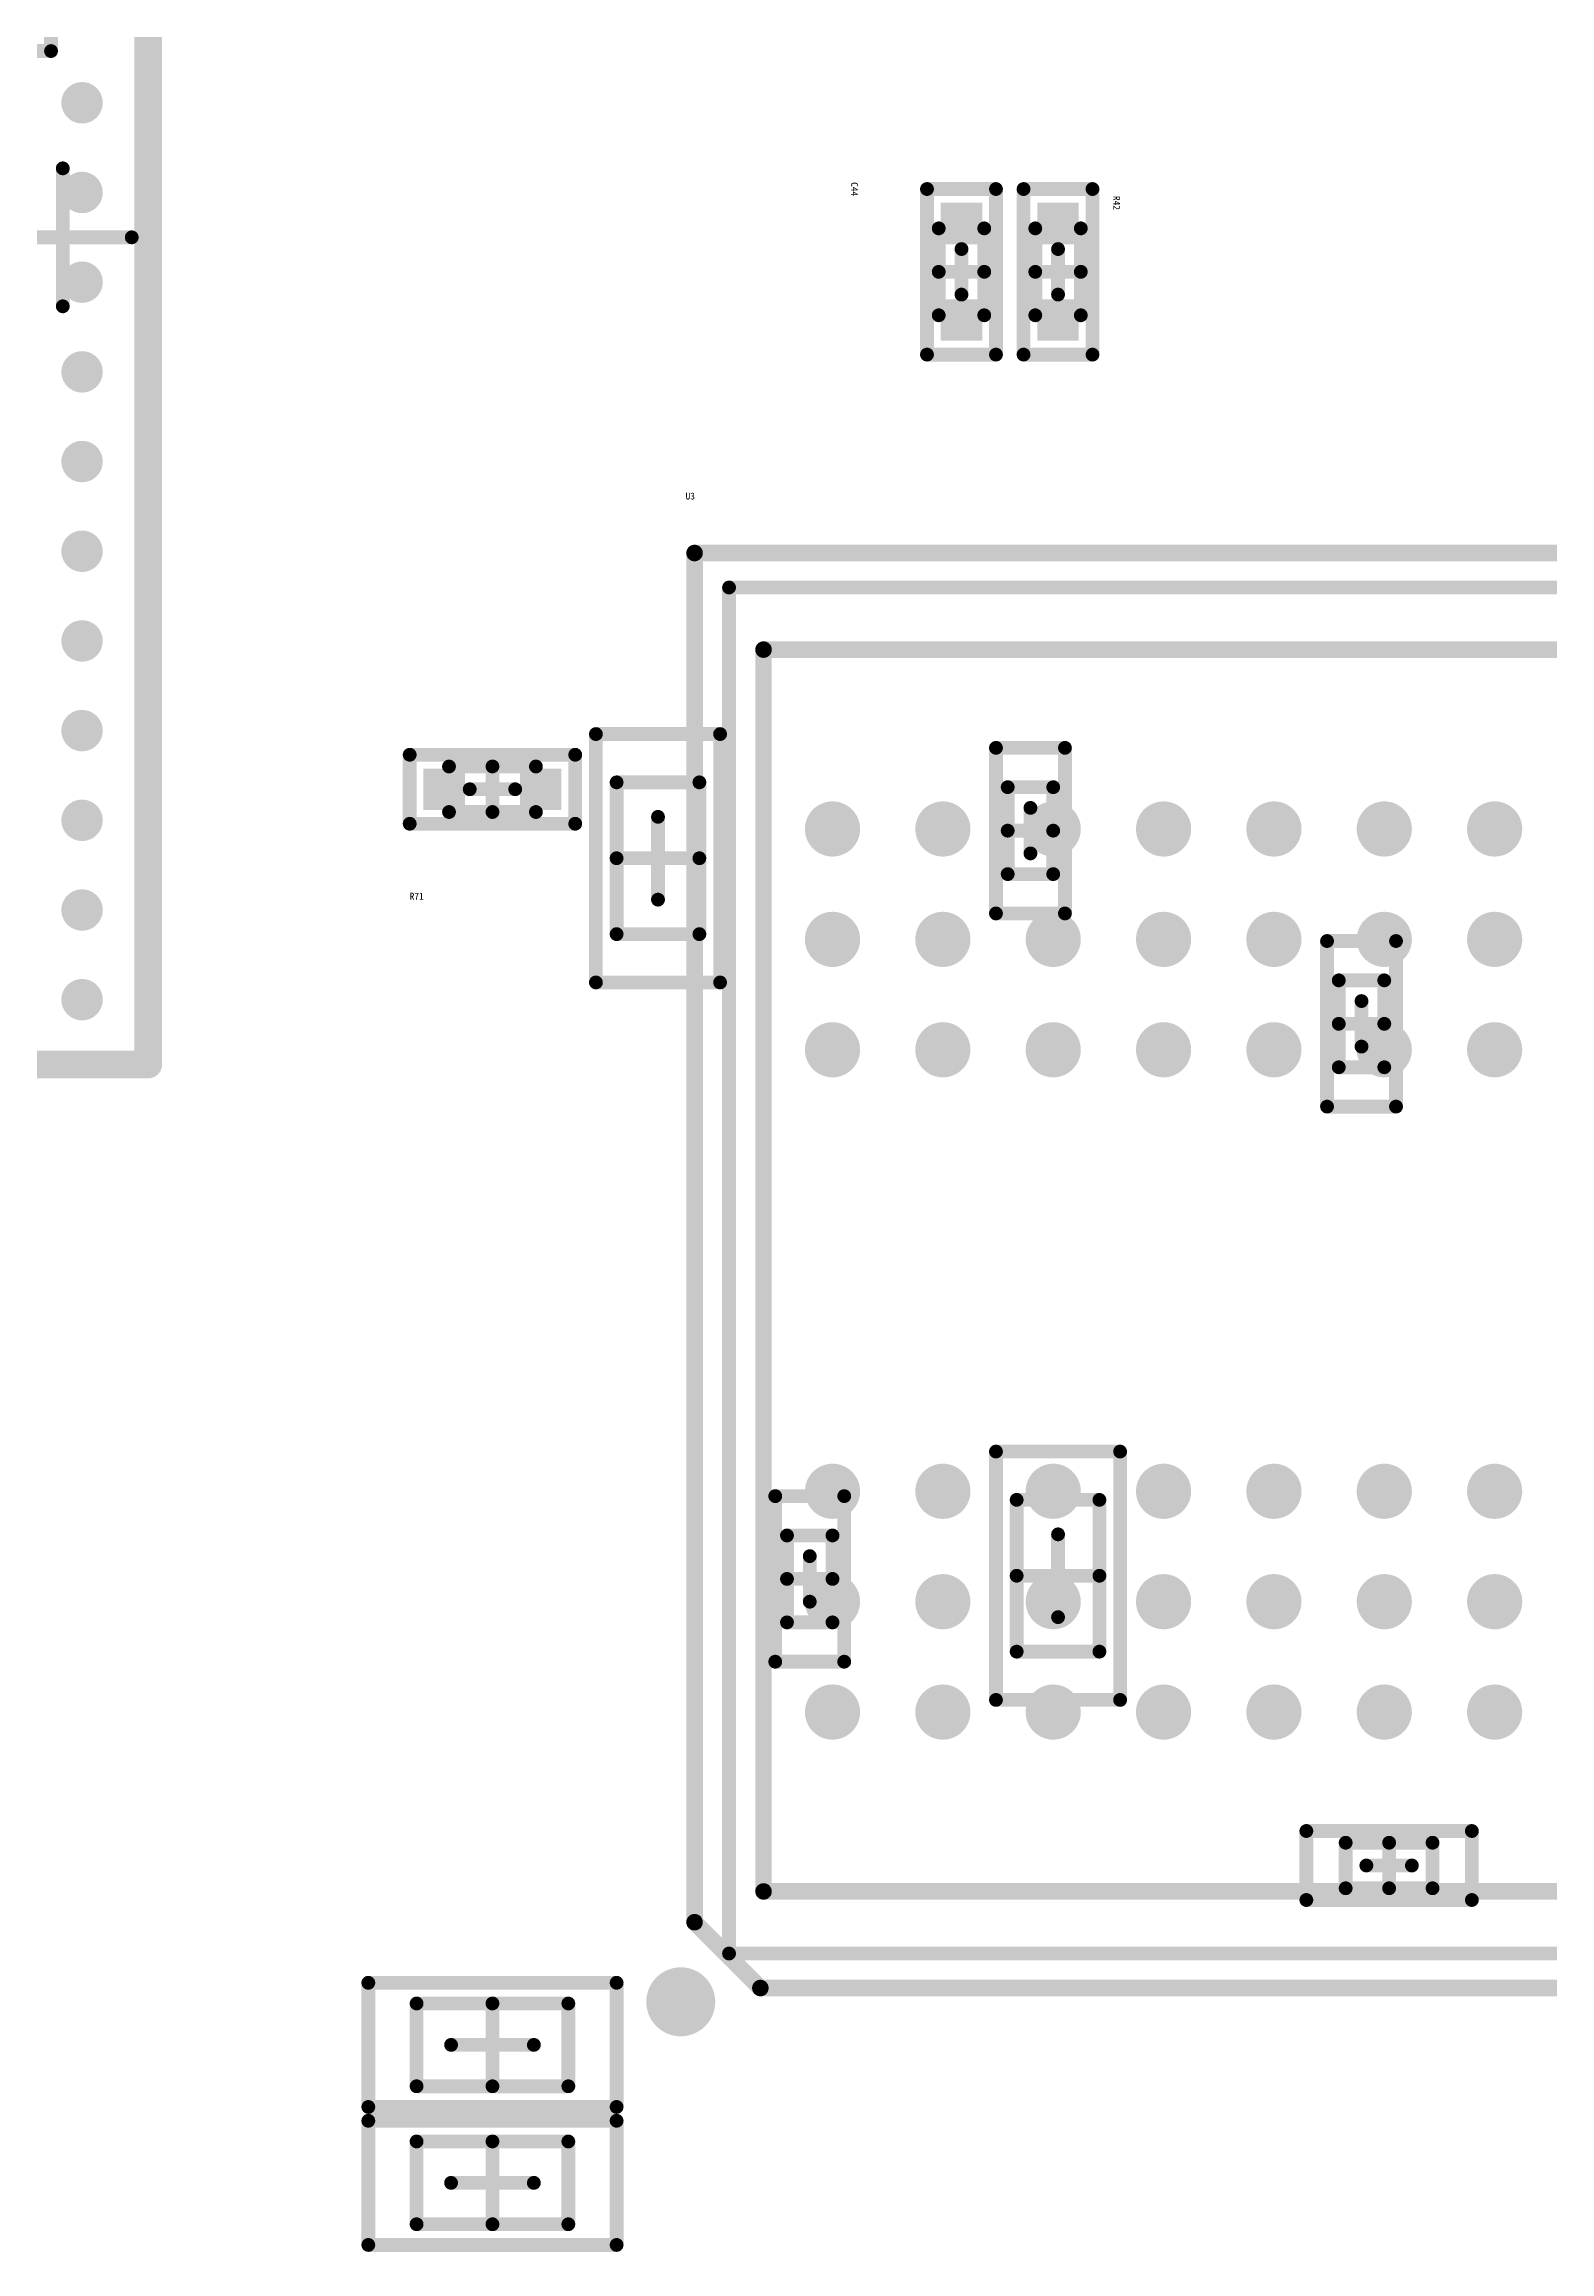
# Model space of a CAD drawing. Header units: millimetres. Extents: x 4 to 123, y 21 to 97.
# Drawn here: x 75.25 to 86.17, y 38.8 to 54.8 of the extents above; entities that cross this region are included whole.
import ezdxf

# ---------------------------------------------------------------- set-up
doc = ezdxf.new("R2010")
doc.units = ezdxf.units.MM
for name, color, linetype in [('Mechanical13', 56, 'Continuous'), ('Mechanical15', 56, 'Continuous'), ('TopLayer', 1, 'Continuous'), ('TopOverlay', 2, 'Continuous'), ('TopPaste', 8, 'Continuous')]:
    doc.layers.add(name, color=color, linetype=linetype)

msp = doc.modelspace()

# ---------------------------------------------------------------- linework, layer by layer
at = {"layer": 'Mechanical13', "const_width": 0.1}
for points in [[(81.735, 52.835), (81.735, 53.465)], [(81.735, 53.465), (82.065, 53.465)], [(82.065, 52.835), (82.065, 53.465)], [(82.435, 53.465), (82.765, 53.465)], [(82.435, 52.835), (82.435, 53.465)], [(82.765, 52.835), (82.765, 53.465)], [(81.735, 52.835), (82.065, 52.835)], [(82.435, 52.835), (82.765, 52.835)], [(78.185, 49.235), (78.185, 49.565)], [(78.185, 49.565), (78.815, 49.565)], [(78.815, 49.235), (78.815, 49.565)], [(79.4, 48.35), (79.4, 49.45)], [(79.4, 49.45), (80, 49.45)], [(80, 48.35), (80, 49.45)], [(82.235, 48.785), (82.235, 49.415)], [(82.235, 49.415), (82.565, 49.415)], [(82.565, 48.785), (82.565, 49.415)], [(78.185, 49.235), (78.815, 49.235)], [(82.235, 48.785), (82.565, 48.785)], [(79.4, 48.35), (80, 48.35)], [(84.635, 47.385), (84.635, 48.015)], [(84.635, 48.015), (84.965, 48.015)], [(84.965, 47.385), (84.965, 48.015)], [(84.635, 47.385), (84.965, 47.385)], [(82.3, 43.15), (82.3, 44.25)], [(82.3, 44.25), (82.9, 44.25)], [(82.9, 43.15), (82.9, 44.25)], [(80.635, 43.362), (80.635, 43.992)], [(80.635, 43.992), (80.965, 43.992)], [(80.965, 43.362), (80.965, 43.992)], [(80.635, 43.362), (80.965, 43.362)], [(82.3, 43.15), (82.9, 43.15)], [(84.685, 41.765), (85.315, 41.765)], [(84.685, 41.435), (84.685, 41.765)], [(85.315, 41.435), (85.315, 41.765)], [(84.685, 41.435), (85.315, 41.435)], [(77.95, 40.6), (79.05, 40.6)], [(77.95, 40), (77.95, 40.6)], [(79.05, 40), (79.05, 40.6)], [(77.95, 40), (79.05, 40)], [(77.95, 39.6), (79.05, 39.6)], [(77.95, 39), (77.95, 39.6)], [(79.05, 39), (79.05, 39.6)], [(77.95, 39), (79.05, 39)]]:
    msp.add_lwpolyline(points, dxfattribs=at)
at = {"layer": 'Mechanical13', "const_width": 0.05}
for points in [[(81.71, 53.465, 1), (81.76, 53.465, 1)], [(81.71, 53.465, 1), (81.76, 53.465, 1)], [(82.04, 53.465, 1), (82.09, 53.465, 1)], [(82.04, 53.465, 1), (82.09, 53.465, 1)], [(82.41, 53.465, 1), (82.46, 53.465, 1)], [(82.41, 53.465, 1), (82.46, 53.465, 1)], [(82.74, 53.465, 1), (82.79, 53.465, 1)], [(82.74, 53.465, 1), (82.79, 53.465, 1)], [(81.71, 52.835, 1), (81.76, 52.835, 1)], [(81.71, 52.835, 1), (81.76, 52.835, 1)], [(82.04, 52.835, 1), (82.09, 52.835, 1)], [(82.04, 52.835, 1), (82.09, 52.835, 1)], [(82.41, 52.835, 1), (82.46, 52.835, 1)], [(82.41, 52.835, 1), (82.46, 52.835, 1)], [(82.74, 52.835, 1), (82.79, 52.835, 1)], [(82.74, 52.835, 1), (82.79, 52.835, 1)], [(78.16, 49.565, 1), (78.21, 49.565, 1)], [(78.16, 49.565, 1), (78.21, 49.565, 1)], [(78.79, 49.565, 1), (78.84, 49.565, 1)], [(78.79, 49.565, 1), (78.84, 49.565, 1)], [(79.375, 49.45, 1), (79.425, 49.45, 1)], [(79.375, 49.45, 1), (79.425, 49.45, 1)], [(79.975, 49.45, 1), (80.025, 49.45, 1)], [(79.975, 49.45, 1), (80.025, 49.45, 1)], [(82.21, 49.415, 1), (82.26, 49.415, 1)], [(82.21, 49.415, 1), (82.26, 49.415, 1)], [(82.54, 49.415, 1), (82.59, 49.415, 1)], [(82.54, 49.415, 1), (82.59, 49.415, 1)], [(78.16, 49.235, 1), (78.21, 49.235, 1)], [(78.16, 49.235, 1), (78.21, 49.235, 1)], [(78.79, 49.235, 1), (78.84, 49.235, 1)], [(78.79, 49.235, 1), (78.84, 49.235, 1)], [(82.21, 48.785, 1), (82.26, 48.785, 1)], [(82.21, 48.785, 1), (82.26, 48.785, 1)], [(82.54, 48.785, 1), (82.59, 48.785, 1)], [(82.54, 48.785, 1), (82.59, 48.785, 1)], [(79.375, 48.35, 1), (79.425, 48.35, 1)], [(79.375, 48.35, 1), (79.425, 48.35, 1)], [(79.975, 48.35, 1), (80.025, 48.35, 1)], [(79.975, 48.35, 1), (80.025, 48.35, 1)], [(84.61, 48.015, 1), (84.66, 48.015, 1)], [(84.61, 48.015, 1), (84.66, 48.015, 1)], [(84.94, 48.015, 1), (84.99, 48.015, 1)], [(84.94, 48.015, 1), (84.99, 48.015, 1)], [(84.61, 47.385, 1), (84.66, 47.385, 1)], [(84.61, 47.385, 1), (84.66, 47.385, 1)], [(84.94, 47.385, 1), (84.99, 47.385, 1)], [(84.94, 47.385, 1), (84.99, 47.385, 1)], [(82.275, 44.25, 1), (82.325, 44.25, 1)], [(82.275, 44.25, 1), (82.325, 44.25, 1)], [(82.875, 44.25, 1), (82.925, 44.25, 1)], [(82.875, 44.25, 1), (82.925, 44.25, 1)], [(80.61, 43.992, 1), (80.66, 43.992, 1)], [(80.61, 43.992, 1), (80.66, 43.992, 1)], [(80.94, 43.992, 1), (80.99, 43.992, 1)], [(80.94, 43.992, 1), (80.99, 43.992, 1)], [(80.61, 43.362, 1), (80.66, 43.362, 1)], [(80.61, 43.362, 1), (80.66, 43.362, 1)], [(80.94, 43.362, 1), (80.99, 43.362, 1)], [(80.94, 43.362, 1), (80.99, 43.362, 1)], [(82.275, 43.15, 1), (82.325, 43.15, 1)], [(82.275, 43.15, 1), (82.325, 43.15, 1)], [(82.875, 43.15, 1), (82.925, 43.15, 1)], [(82.875, 43.15, 1), (82.925, 43.15, 1)], [(84.66, 41.765, 1), (84.71, 41.765, 1)], [(84.66, 41.765, 1), (84.71, 41.765, 1)], [(85.29, 41.765, 1), (85.34, 41.765, 1)], [(85.29, 41.765, 1), (85.34, 41.765, 1)], [(84.66, 41.435, 1), (84.71, 41.435, 1)], [(84.66, 41.435, 1), (84.71, 41.435, 1)], [(85.29, 41.435, 1), (85.34, 41.435, 1)], [(85.29, 41.435, 1), (85.34, 41.435, 1)], [(77.925, 40.6, 1), (77.975, 40.6, 1)], [(77.925, 40.6, 1), (77.975, 40.6, 1)], [(79.025, 40.6, 1), (79.075, 40.6, 1)], [(79.025, 40.6, 1), (79.075, 40.6, 1)], [(77.925, 40, 1), (77.975, 40, 1)], [(77.925, 40, 1), (77.975, 40, 1)], [(79.025, 40, 1), (79.075, 40, 1)], [(79.025, 40, 1), (79.075, 40, 1)], [(77.925, 39.6, 1), (77.975, 39.6, 1)], [(77.925, 39.6, 1), (77.975, 39.6, 1)], [(79.025, 39.6, 1), (79.075, 39.6, 1)], [(79.025, 39.6, 1), (79.075, 39.6, 1)], [(77.925, 39, 1), (77.975, 39, 1)], [(77.925, 39, 1), (77.975, 39, 1)], [(79.025, 39, 1), (79.075, 39, 1)], [(79.025, 39, 1), (79.075, 39, 1)]]:
    msp.add_lwpolyline(points, format="xyb", close=True, dxfattribs=at)
at = {"layer": 'Mechanical15', "const_width": 0.1}
for points in [[(75.3, 54.75), (75.3, 55.25)], [(74.1, 54.75), (75.3, 54.75)], [(75.385, 52.9), (75.385, 53.9)], [(81.65, 52.55), (81.65, 53.75)], [(81.65, 53.75), (82.15, 53.75)], [(82.15, 52.55), (82.15, 53.75)], [(82.35, 53.75), (82.85, 53.75)], [(82.35, 52.55), (82.35, 53.75)], [(82.85, 52.55), (82.85, 53.75)], [(74.885, 53.4), (75.885, 53.4)], [(81.9, 52.985), (81.9, 53.315)], [(82.6, 52.985), (82.6, 53.315)], [(81.735, 53.15), (82.065, 53.15)], [(82.435, 53.15), (82.765, 53.15)], [(81.65, 52.55), (82.15, 52.55)], [(82.35, 52.55), (82.85, 52.55)], [(80.215, 50.862), (93.715, 50.862)], [(80.215, 40.962), (80.215, 50.862)], [(79.25, 48), (79.25, 49.8)], [(79.25, 49.8), (80.15, 49.8)], [(80.15, 48), (80.15, 49.8)], [(77.9, 49.15), (77.9, 49.65)], [(77.9, 49.65), (79.1, 49.65)], [(78.5, 49.235), (78.5, 49.565)], [(79.1, 49.15), (79.1, 49.65)], [(82.15, 48.5), (82.15, 49.7)], [(82.15, 49.7), (82.65, 49.7)], [(82.65, 48.5), (82.65, 49.7)], [(78.335, 49.4), (78.665, 49.4)], [(82.4, 48.935), (82.4, 49.265)], [(77.9, 49.15), (79.1, 49.15)], [(79.7, 48.6), (79.7, 49.2)], [(82.235, 49.1), (82.565, 49.1)], [(79.4, 48.9), (80, 48.9)], [(82.15, 48.5), (82.65, 48.5)], [(84.55, 47.1), (84.55, 48.3)], [(84.55, 48.3), (85.05, 48.3)], [(85.05, 47.1), (85.05, 48.3)], [(79.25, 48), (80.15, 48)], [(84.8, 47.535), (84.8, 47.865)], [(84.635, 47.7), (84.965, 47.7)], [(84.55, 47.1), (85.05, 47.1)], [(82.15, 42.8), (82.15, 44.6)], [(82.15, 44.6), (83.05, 44.6)], [(83.05, 42.8), (83.05, 44.6)], [(80.55, 43.077), (80.55, 44.277)], [(80.55, 44.277), (81.05, 44.277)], [(81.05, 43.077), (81.05, 44.277)], [(82.6, 43.4), (82.6, 44)], [(80.8, 43.512), (80.8, 43.842)], [(80.635, 43.677), (80.965, 43.677)], [(82.3, 43.7), (82.9, 43.7)], [(80.55, 43.077), (81.05, 43.077)], [(82.15, 42.8), (83.05, 42.8)], [(84.4, 41.85), (85.6, 41.85)], [(84.4, 41.35), (84.4, 41.85)], [(85, 41.435), (85, 41.765)], [(85.6, 41.35), (85.6, 41.85)], [(84.835, 41.6), (85.165, 41.6)], [(84.4, 41.35), (85.6, 41.35)], [(80.215, 40.962), (93.715, 40.962)], [(77.6, 40.75), (79.4, 40.75)], [(77.6, 39.85), (77.6, 40.75)], [(79.4, 39.85), (79.4, 40.75)], [(78.5, 40), (78.5, 40.6)], [(78.2, 40.3), (78.8, 40.3)], [(77.6, 39.85), (79.4, 39.85)], [(77.6, 39.75), (79.4, 39.75)], [(77.6, 38.85), (77.6, 39.75)], [(79.4, 38.85), (79.4, 39.75)], [(78.5, 39), (78.5, 39.6)], [(78.2, 39.3), (78.8, 39.3)], [(77.6, 38.85), (79.4, 38.85)]]:
    msp.add_lwpolyline(points, dxfattribs=at)
at = {"layer": 'Mechanical15', "const_width": 0.05}
for points in [[(75.275, 54.75, 1), (75.325, 54.75, 1)], [(75.275, 54.75, 1), (75.325, 54.75, 1)], [(75.36, 53.9, 1), (75.41, 53.9, 1)], [(81.625, 53.75, 1), (81.675, 53.75, 1)], [(81.625, 53.75, 1), (81.675, 53.75, 1)], [(82.125, 53.75, 1), (82.175, 53.75, 1)], [(82.125, 53.75, 1), (82.175, 53.75, 1)], [(82.325, 53.75, 1), (82.375, 53.75, 1)], [(82.325, 53.75, 1), (82.375, 53.75, 1)], [(82.825, 53.75, 1), (82.875, 53.75, 1)], [(82.825, 53.75, 1), (82.875, 53.75, 1)], [(75.86, 53.4, 1), (75.91, 53.4, 1)], [(81.875, 53.315, 1), (81.925, 53.315, 1)], [(82.575, 53.315, 1), (82.625, 53.315, 1)], [(81.71, 53.15, 1), (81.76, 53.15, 1)], [(82.04, 53.15, 1), (82.09, 53.15, 1)], [(82.41, 53.15, 1), (82.46, 53.15, 1)], [(82.74, 53.15, 1), (82.79, 53.15, 1)], [(81.875, 52.985, 1), (81.925, 52.985, 1)], [(82.575, 52.985, 1), (82.625, 52.985, 1)], [(75.36, 52.9, 1), (75.41, 52.9, 1)], [(81.625, 52.55, 1), (81.675, 52.55, 1)], [(81.625, 52.55, 1), (81.675, 52.55, 1)], [(82.125, 52.55, 1), (82.175, 52.55, 1)], [(82.125, 52.55, 1), (82.175, 52.55, 1)], [(82.325, 52.55, 1), (82.375, 52.55, 1)], [(82.325, 52.55, 1), (82.375, 52.55, 1)], [(82.825, 52.55, 1), (82.875, 52.55, 1)], [(82.825, 52.55, 1), (82.875, 52.55, 1)], [(80.19, 50.862, 1), (80.24, 50.862, 1)], [(80.19, 50.862, 1), (80.24, 50.862, 1)], [(79.225, 49.8, 1), (79.275, 49.8, 1)], [(79.225, 49.8, 1), (79.275, 49.8, 1)], [(80.125, 49.8, 1), (80.175, 49.8, 1)], [(80.125, 49.8, 1), (80.175, 49.8, 1)], [(77.875, 49.65, 1), (77.925, 49.65, 1)], [(77.875, 49.65, 1), (77.925, 49.65, 1)], [(78.475, 49.565, 1), (78.525, 49.565, 1)], [(79.075, 49.65, 1), (79.125, 49.65, 1)], [(79.075, 49.65, 1), (79.125, 49.65, 1)], [(82.125, 49.7, 1), (82.175, 49.7, 1)], [(82.125, 49.7, 1), (82.175, 49.7, 1)], [(82.625, 49.7, 1), (82.675, 49.7, 1)], [(82.625, 49.7, 1), (82.675, 49.7, 1)], [(78.31, 49.4, 1), (78.36, 49.4, 1)], [(78.64, 49.4, 1), (78.69, 49.4, 1)], [(78.475, 49.235, 1), (78.525, 49.235, 1)], [(82.375, 49.265, 1), (82.425, 49.265, 1)], [(77.875, 49.15, 1), (77.925, 49.15, 1)], [(77.875, 49.15, 1), (77.925, 49.15, 1)], [(79.075, 49.15, 1), (79.125, 49.15, 1)], [(79.075, 49.15, 1), (79.125, 49.15, 1)], [(79.675, 49.2, 1), (79.725, 49.2, 1)], [(82.21, 49.1, 1), (82.26, 49.1, 1)], [(82.54, 49.1, 1), (82.59, 49.1, 1)], [(82.375, 48.935, 1), (82.425, 48.935, 1)], [(79.375, 48.9, 1), (79.425, 48.9, 1)], [(79.975, 48.9, 1), (80.025, 48.9, 1)], [(79.675, 48.6, 1), (79.725, 48.6, 1)], [(82.125, 48.5, 1), (82.175, 48.5, 1)], [(82.125, 48.5, 1), (82.175, 48.5, 1)], [(82.625, 48.5, 1), (82.675, 48.5, 1)], [(82.625, 48.5, 1), (82.675, 48.5, 1)], [(84.525, 48.3, 1), (84.575, 48.3, 1)], [(84.525, 48.3, 1), (84.575, 48.3, 1)], [(85.025, 48.3, 1), (85.075, 48.3, 1)], [(85.025, 48.3, 1), (85.075, 48.3, 1)], [(79.225, 48, 1), (79.275, 48, 1)], [(79.225, 48, 1), (79.275, 48, 1)], [(80.125, 48, 1), (80.175, 48, 1)], [(80.125, 48, 1), (80.175, 48, 1)], [(84.775, 47.865, 1), (84.825, 47.865, 1)], [(84.61, 47.7, 1), (84.66, 47.7, 1)], [(84.94, 47.7, 1), (84.99, 47.7, 1)], [(84.775, 47.535, 1), (84.825, 47.535, 1)], [(84.525, 47.1, 1), (84.575, 47.1, 1)], [(84.525, 47.1, 1), (84.575, 47.1, 1)], [(85.025, 47.1, 1), (85.075, 47.1, 1)], [(85.025, 47.1, 1), (85.075, 47.1, 1)], [(82.125, 44.6, 1), (82.175, 44.6, 1)], [(82.125, 44.6, 1), (82.175, 44.6, 1)], [(83.025, 44.6, 1), (83.075, 44.6, 1)], [(83.025, 44.6, 1), (83.075, 44.6, 1)], [(80.525, 44.277, 1), (80.575, 44.277, 1)], [(80.525, 44.277, 1), (80.575, 44.277, 1)], [(81.025, 44.277, 1), (81.075, 44.277, 1)], [(81.025, 44.277, 1), (81.075, 44.277, 1)], [(82.575, 44, 1), (82.625, 44, 1)], [(80.775, 43.842, 1), (80.825, 43.842, 1)], [(80.61, 43.677, 1), (80.66, 43.677, 1)], [(80.94, 43.677, 1), (80.99, 43.677, 1)], [(82.275, 43.7, 1), (82.325, 43.7, 1)], [(82.875, 43.7, 1), (82.925, 43.7, 1)], [(80.775, 43.512, 1), (80.825, 43.512, 1)], [(82.575, 43.4, 1), (82.625, 43.4, 1)], [(80.525, 43.077, 1), (80.575, 43.077, 1)], [(80.525, 43.077, 1), (80.575, 43.077, 1)], [(81.025, 43.077, 1), (81.075, 43.077, 1)], [(81.025, 43.077, 1), (81.075, 43.077, 1)], [(82.125, 42.8, 1), (82.175, 42.8, 1)], [(82.125, 42.8, 1), (82.175, 42.8, 1)], [(83.025, 42.8, 1), (83.075, 42.8, 1)], [(83.025, 42.8, 1), (83.075, 42.8, 1)], [(84.375, 41.85, 1), (84.425, 41.85, 1)], [(84.375, 41.85, 1), (84.425, 41.85, 1)], [(84.975, 41.765, 1), (85.025, 41.765, 1)], [(85.575, 41.85, 1), (85.625, 41.85, 1)], [(85.575, 41.85, 1), (85.625, 41.85, 1)], [(84.81, 41.6, 1), (84.86, 41.6, 1)], [(85.14, 41.6, 1), (85.19, 41.6, 1)], [(84.975, 41.435, 1), (85.025, 41.435, 1)], [(84.375, 41.35, 1), (84.425, 41.35, 1)], [(84.375, 41.35, 1), (84.425, 41.35, 1)], [(85.575, 41.35, 1), (85.625, 41.35, 1)], [(85.575, 41.35, 1), (85.625, 41.35, 1)], [(80.19, 40.962, 1), (80.24, 40.962, 1)], [(80.19, 40.962, 1), (80.24, 40.962, 1)], [(77.575, 40.75, 1), (77.625, 40.75, 1)], [(77.575, 40.75, 1), (77.625, 40.75, 1)], [(78.475, 40.6, 1), (78.525, 40.6, 1)], [(79.375, 40.75, 1), (79.425, 40.75, 1)], [(79.375, 40.75, 1), (79.425, 40.75, 1)], [(78.175, 40.3, 1), (78.225, 40.3, 1)], [(78.775, 40.3, 1), (78.825, 40.3, 1)], [(78.475, 40, 1), (78.525, 40, 1)], [(77.575, 39.85, 1), (77.625, 39.85, 1)], [(77.575, 39.85, 1), (77.625, 39.85, 1)], [(79.375, 39.85, 1), (79.425, 39.85, 1)], [(79.375, 39.85, 1), (79.425, 39.85, 1)], [(77.575, 39.75, 1), (77.625, 39.75, 1)], [(77.575, 39.75, 1), (77.625, 39.75, 1)], [(79.375, 39.75, 1), (79.425, 39.75, 1)], [(79.375, 39.75, 1), (79.425, 39.75, 1)], [(78.475, 39.6, 1), (78.525, 39.6, 1)], [(78.175, 39.3, 1), (78.225, 39.3, 1)], [(78.775, 39.3, 1), (78.825, 39.3, 1)], [(78.475, 39, 1), (78.525, 39, 1)], [(77.575, 38.85, 1), (77.625, 38.85, 1)], [(77.575, 38.85, 1), (77.625, 38.85, 1)], [(79.375, 38.85, 1), (79.425, 38.85, 1)], [(79.375, 38.85, 1), (79.425, 38.85, 1)]]:
    msp.add_lwpolyline(points, format="xyb", close=True, dxfattribs=at)
at = {"layer": 'TopLayer'}
for points, const_width in [([(75.45, 54.375, 1), (75.6, 54.375, 1)], 0.15), ([(75.45, 53.725, 1), (75.6, 53.725, 1)], 0.15), ([(75.45, 53.075, 1), (75.6, 53.075, 1)], 0.15), ([(75.45, 52.425, 1), (75.6, 52.425, 1)], 0.15), ([(75.45, 51.775, 1), (75.6, 51.775, 1)], 0.15), ([(75.45, 51.125, 1), (75.6, 51.125, 1)], 0.15), ([(75.45, 50.475, 1), (75.6, 50.475, 1)], 0.15), ([(75.45, 49.825, 1), (75.6, 49.825, 1)], 0.15), ([(75.45, 49.175, 1), (75.6, 49.175, 1)], 0.15), ([(80.865, 49.112, 1), (81.065, 49.112, 1)], 0.2), ([(81.665, 49.112, 1), (81.865, 49.112, 1)], 0.2), ([(82.465, 49.112, 1), (82.665, 49.112, 1)], 0.2), ([(83.265, 49.112, 1), (83.465, 49.112, 1)], 0.2), ([(84.065, 49.112, 1), (84.265, 49.112, 1)], 0.2), ([(84.865, 49.112, 1), (85.065, 49.112, 1)], 0.2), ([(85.665, 49.112, 1), (85.865, 49.112, 1)], 0.2), ([(75.45, 48.525, 1), (75.6, 48.525, 1)], 0.15), ([(80.865, 48.312, 1), (81.065, 48.312, 1)], 0.2), ([(81.665, 48.312, 1), (81.865, 48.312, 1)], 0.2), ([(82.465, 48.312, 1), (82.665, 48.312, 1)], 0.2), ([(83.265, 48.312, 1), (83.465, 48.312, 1)], 0.2), ([(84.065, 48.312, 1), (84.265, 48.312, 1)], 0.2), ([(84.865, 48.312, 1), (85.065, 48.312, 1)], 0.2), ([(85.665, 48.312, 1), (85.865, 48.312, 1)], 0.2), ([(75.45, 47.875, 1), (75.6, 47.875, 1)], 0.15), ([(80.865, 47.512, 1), (81.065, 47.512, 1)], 0.2), ([(81.665, 47.512, 1), (81.865, 47.512, 1)], 0.2), ([(82.465, 47.512, 1), (82.665, 47.512, 1)], 0.2), ([(83.265, 47.512, 1), (83.465, 47.512, 1)], 0.2), ([(84.065, 47.512, 1), (84.265, 47.512, 1)], 0.2), ([(84.865, 47.512, 1), (85.065, 47.512, 1)], 0.2), ([(85.665, 47.512, 1), (85.865, 47.512, 1)], 0.2), ([(80.865, 44.312, 1), (81.065, 44.312, 1)], 0.2), ([(81.665, 44.312, 1), (81.865, 44.312, 1)], 0.2), ([(82.465, 44.312, 1), (82.665, 44.312, 1)], 0.2), ([(83.265, 44.312, 1), (83.465, 44.312, 1)], 0.2), ([(84.065, 44.312, 1), (84.265, 44.312, 1)], 0.2), ([(84.865, 44.312, 1), (85.065, 44.312, 1)], 0.2), ([(85.665, 44.312, 1), (85.865, 44.312, 1)], 0.2), ([(80.865, 43.512, 1), (81.065, 43.512, 1)], 0.2), ([(81.665, 43.512, 1), (81.865, 43.512, 1)], 0.2), ([(82.465, 43.512, 1), (82.665, 43.512, 1)], 0.2), ([(83.265, 43.512, 1), (83.465, 43.512, 1)], 0.2), ([(84.065, 43.512, 1), (84.265, 43.512, 1)], 0.2), ([(84.865, 43.512, 1), (85.065, 43.512, 1)], 0.2), ([(85.665, 43.512, 1), (85.865, 43.512, 1)], 0.2), ([(80.865, 42.712, 1), (81.065, 42.712, 1)], 0.2), ([(81.665, 42.712, 1), (81.865, 42.712, 1)], 0.2), ([(82.465, 42.712, 1), (82.665, 42.712, 1)], 0.2), ([(83.265, 42.712, 1), (83.465, 42.712, 1)], 0.2), ([(84.065, 42.712, 1), (84.265, 42.712, 1)], 0.2), ([(84.865, 42.712, 1), (85.065, 42.712, 1)], 0.2), ([(85.665, 42.712, 1), (85.865, 42.712, 1)], 0.2)]:
    msp.add_lwpolyline(points, format="xyb", close=True, dxfattribs=dict(at, const_width=const_width))
for points in [[(81.75, 53.35), (82.05, 53.35), (81.75, 53.65), (82.05, 53.65)], [(82.45, 53.35), (82.75, 53.35), (82.45, 53.65), (82.75, 53.65)], [(81.75, 52.65), (82.05, 52.65), (81.75, 52.95), (82.05, 52.95)], [(82.45, 52.65), (82.75, 52.65), (82.45, 52.95), (82.75, 52.95)], [(78.3, 49.25), (78.3, 49.55), (78, 49.25), (78, 49.55)], [(79, 49.25), (79, 49.55), (78.7, 49.25), (78.7, 49.55)]]:
    msp.add_solid(points, dxfattribs=at)
at = {"layer": 'TopOverlay'}
for points, const_width in [([(76.005, 47.405), (76.005, 59.405)], 0.2), ([(79.965, 41.189), (79.965, 51.112)], 0.12), ([(79.965, 51.112), (93.965, 51.112)], 0.12), ([(80.465, 50.412), (93.465, 50.412)], 0.12), ([(80.465, 41.412), (80.465, 50.412)], 0.12), ([(64.362, 47.405), (76.005, 47.405)], 0.2), ([(80.465, 41.412), (93.465, 41.412)], 0.12), ([(79.965, 41.189), (80.442, 40.712)], 0.12), ([(80.442, 40.712), (93.965, 40.712)], 0.12)]:
    msp.add_lwpolyline(points, dxfattribs=dict(at, const_width=const_width))
for points, const_width in [([(79.935, 51.112, 1), (79.995, 51.112, 1)], 0.06), ([(79.935, 51.112, 1), (79.995, 51.112, 1)], 0.06), ([(80.435, 50.412, 1), (80.495, 50.412, 1)], 0.06), ([(80.435, 50.412, 1), (80.495, 50.412, 1)], 0.06), ([(75.955, 47.405, 1), (76.055, 47.405, 1)], 0.1), ([(75.955, 47.405, 1), (76.055, 47.405, 1)], 0.1), ([(80.435, 41.412, 1), (80.495, 41.412, 1)], 0.06), ([(80.435, 41.412, 1), (80.495, 41.412, 1)], 0.06), ([(79.935, 41.189, 1), (79.995, 41.189, 1)], 0.06), ([(79.935, 41.189, 1), (79.995, 41.189, 1)], 0.06), ([(79.99, 40.612, 1), (79.74, 40.612, 1)], 0.25), ([(79.678, 40.612, 1), (79.803, 40.612, 1)], 0.125), ([(79.928, 40.612, 1), (80.053, 40.612, 1)], 0.125), ([(80.412, 40.712, 1), (80.472, 40.712, 1)], 0.06), ([(80.412, 40.712, 1), (80.472, 40.712, 1)], 0.06)]:
    msp.add_lwpolyline(points, format="xyb", close=True, dxfattribs=dict(at, const_width=const_width))
at = {"layer": 'TopPaste'}
for points, const_width in [([(75.45, 54.375, 1), (75.6, 54.375, 1)], 0.15), ([(75.45, 53.725, 1), (75.6, 53.725, 1)], 0.15), ([(75.45, 53.075, 1), (75.6, 53.075, 1)], 0.15), ([(75.45, 52.425, 1), (75.6, 52.425, 1)], 0.15), ([(75.45, 51.775, 1), (75.6, 51.775, 1)], 0.15), ([(75.45, 51.125, 1), (75.6, 51.125, 1)], 0.15), ([(75.45, 50.475, 1), (75.6, 50.475, 1)], 0.15), ([(75.45, 49.825, 1), (75.6, 49.825, 1)], 0.15), ([(75.45, 49.175, 1), (75.6, 49.175, 1)], 0.15), ([(80.865, 49.112, 1), (81.065, 49.112, 1)], 0.2), ([(81.665, 49.112, 1), (81.865, 49.112, 1)], 0.2), ([(82.465, 49.112, 1), (82.665, 49.112, 1)], 0.2), ([(83.265, 49.112, 1), (83.465, 49.112, 1)], 0.2), ([(84.065, 49.112, 1), (84.265, 49.112, 1)], 0.2), ([(84.865, 49.112, 1), (85.065, 49.112, 1)], 0.2), ([(85.665, 49.112, 1), (85.865, 49.112, 1)], 0.2), ([(75.45, 48.525, 1), (75.6, 48.525, 1)], 0.15), ([(80.865, 48.312, 1), (81.065, 48.312, 1)], 0.2), ([(81.665, 48.312, 1), (81.865, 48.312, 1)], 0.2), ([(82.465, 48.312, 1), (82.665, 48.312, 1)], 0.2), ([(83.265, 48.312, 1), (83.465, 48.312, 1)], 0.2), ([(84.065, 48.312, 1), (84.265, 48.312, 1)], 0.2), ([(84.865, 48.312, 1), (85.065, 48.312, 1)], 0.2), ([(85.665, 48.312, 1), (85.865, 48.312, 1)], 0.2), ([(75.45, 47.875, 1), (75.6, 47.875, 1)], 0.15), ([(80.865, 47.512, 1), (81.065, 47.512, 1)], 0.2), ([(81.665, 47.512, 1), (81.865, 47.512, 1)], 0.2), ([(82.465, 47.512, 1), (82.665, 47.512, 1)], 0.2), ([(83.265, 47.512, 1), (83.465, 47.512, 1)], 0.2), ([(84.065, 47.512, 1), (84.265, 47.512, 1)], 0.2), ([(84.865, 47.512, 1), (85.065, 47.512, 1)], 0.2), ([(85.665, 47.512, 1), (85.865, 47.512, 1)], 0.2), ([(80.865, 44.312, 1), (81.065, 44.312, 1)], 0.2), ([(81.665, 44.312, 1), (81.865, 44.312, 1)], 0.2), ([(82.465, 44.312, 1), (82.665, 44.312, 1)], 0.2), ([(83.265, 44.312, 1), (83.465, 44.312, 1)], 0.2), ([(84.065, 44.312, 1), (84.265, 44.312, 1)], 0.2), ([(84.865, 44.312, 1), (85.065, 44.312, 1)], 0.2), ([(85.665, 44.312, 1), (85.865, 44.312, 1)], 0.2), ([(80.865, 43.512, 1), (81.065, 43.512, 1)], 0.2), ([(81.665, 43.512, 1), (81.865, 43.512, 1)], 0.2), ([(82.465, 43.512, 1), (82.665, 43.512, 1)], 0.2), ([(83.265, 43.512, 1), (83.465, 43.512, 1)], 0.2), ([(84.065, 43.512, 1), (84.265, 43.512, 1)], 0.2), ([(84.865, 43.512, 1), (85.065, 43.512, 1)], 0.2), ([(85.665, 43.512, 1), (85.865, 43.512, 1)], 0.2), ([(80.865, 42.712, 1), (81.065, 42.712, 1)], 0.2), ([(81.665, 42.712, 1), (81.865, 42.712, 1)], 0.2), ([(82.465, 42.712, 1), (82.665, 42.712, 1)], 0.2), ([(83.265, 42.712, 1), (83.465, 42.712, 1)], 0.2), ([(84.065, 42.712, 1), (84.265, 42.712, 1)], 0.2), ([(84.865, 42.712, 1), (85.065, 42.712, 1)], 0.2), ([(85.665, 42.712, 1), (85.865, 42.712, 1)], 0.2)]:
    msp.add_lwpolyline(points, format="xyb", close=True, dxfattribs=dict(at, const_width=const_width))
for points in [[(81.75, 53.35), (82.05, 53.35), (81.75, 53.65), (82.05, 53.65)], [(82.45, 53.35), (82.75, 53.35), (82.45, 53.65), (82.75, 53.65)], [(81.75, 52.65), (82.05, 52.65), (81.75, 52.95), (82.05, 52.95)], [(82.45, 52.65), (82.75, 52.65), (82.45, 52.95), (82.75, 52.95)], [(78.3, 49.25), (78.3, 49.55), (78, 49.25), (78, 49.55)], [(79, 49.25), (79, 49.55), (78.7, 49.25), (78.7, 49.55)]]:
    msp.add_solid(points, dxfattribs=at)

# ---------------------------------------------------------------- texts
at = {"layer": 'TopOverlay'}
for s, p in [('C44', (81.1, 53.8)), ('R42', (83, 53.7))]:
    msp.add_text(s, height=0.05, rotation=270, dxfattribs=at).set_placement(p)
for s, p in [('U3', (79.9, 51.5)), ('R71', (77.9, 48.6))]:
    msp.add_text(s, height=0.05, dxfattribs=at).set_placement(p)

doc.saveas('drawing.dxf')
